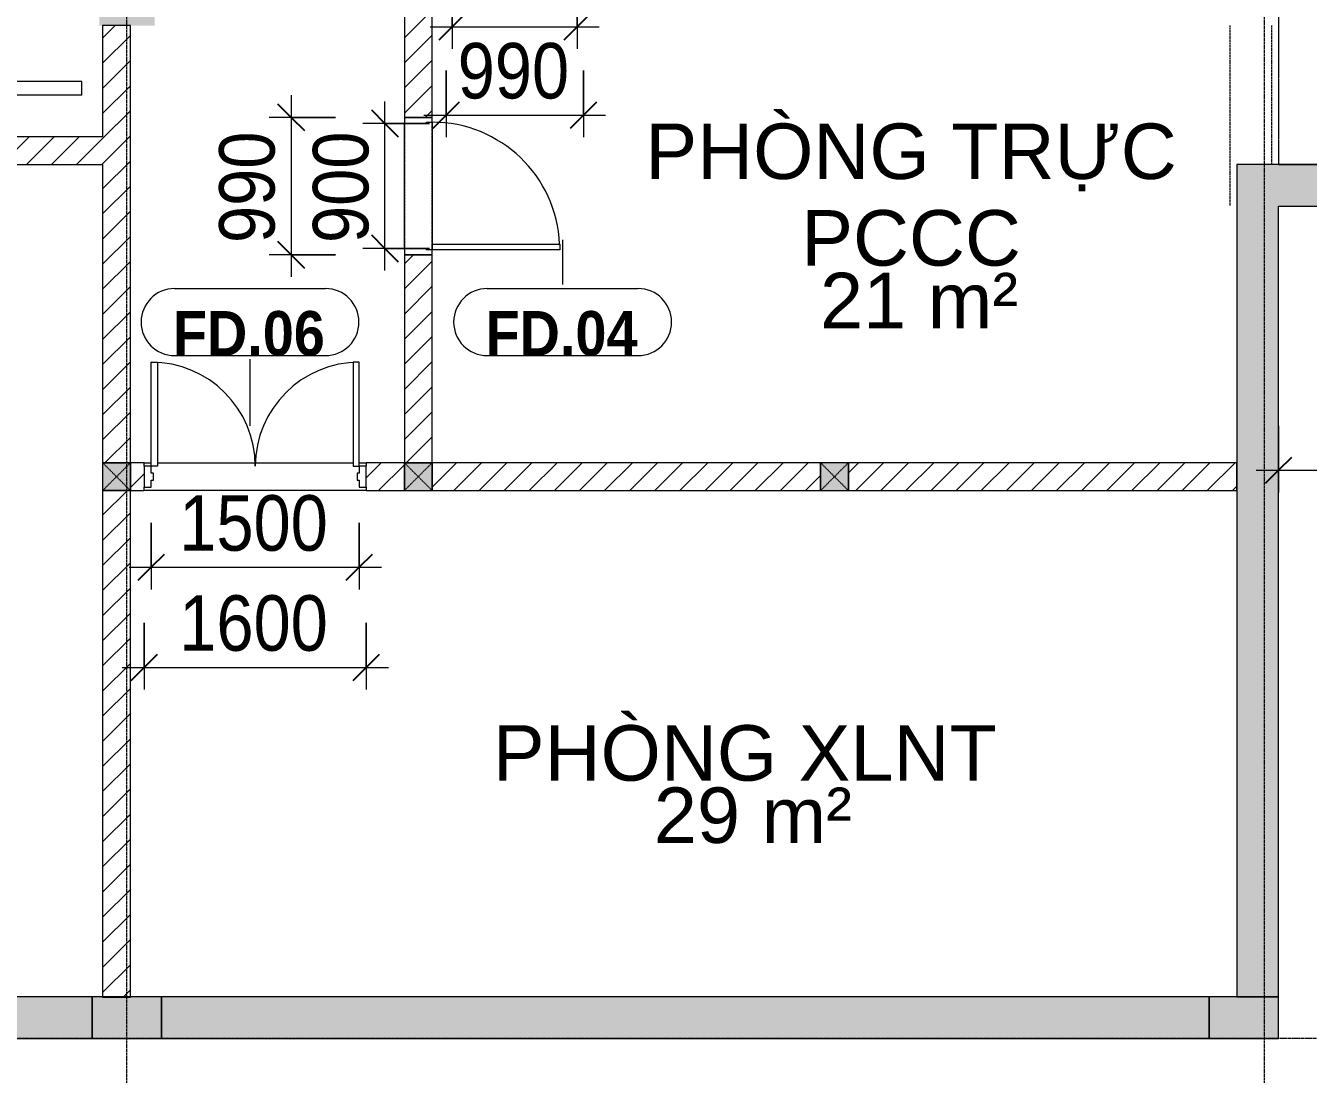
# Model space of a CAD drawing. Header units: millimetres. Extents: x 25998 to 252958, y -15958 to 83425.
# Drawn here: x 68423 to 77668, y 16978 to 24537 of the extents above; entities that cross this region are included whole.
import ezdxf

# ---------------------------------------------------------------- set-up
doc = ezdxf.new("R2010")
doc.units = ezdxf.units.MM
for name, pattern in [('Dash', [6, 3, -3]), ('Dash 1_8_', [6.35, 3.175, -3.175]), ('Grid Line', [22.225, 12.7, -3.175, 3.175, -3.175]), ('Overhead', [3.96875, 2.38125, -1.5875])]:
    doc.linetypes.add(name, pattern=pattern)
for name, color, linetype, lineweight in [('0-1', 7, 'Continuous', 5), ('A-ANNO-DIMS', 211, 'Continuous', 9), ('A-ANNO-DIMS-160', 211, 'Continuous', 9), ('A-AREA', 32, 'Dash 1_8_', 9), ('A-AREA-IDEN', 2, 'Continuous', 9), ('A-DETL-GENF-2', 1, 'Continuous', 9), ('A-DOOR-1', 1, 'Continuous', 9), ('A-DOOR-FRAM-1', 1, 'Continuous', 9), ('A-DOOR-IDEN', 31, 'Continuous', 9), ('A-FLOR', 192, 'Continuous', 9), ('A-WALL', 113, 'Continuous', 9), ('A-WALL-1', 113, 'Continuous', 18), ('A-WALL-PATT-1', 7, 'Continuous', 9), ('A-WALL-PATT-2', 111, 'Continuous', 9), ('C-PRKG', 70, 'Continuous', 9), ('L-SITE-WALL-1', 250, 'Continuous', 18), ('L-SITE-WALL-2', 7, 'Continuous', 9), ('S-COLS', 52, 'Continuous', 9), ('S-COLS-1', 52, 'Continuous', 5), ('S-COLS-2', 250, 'Continuous', 18), ('S-COLS-3', 7, 'Continuous', 9), ('S-COLS-4', 52, 'Dash', 9), ('S-COLS-5', 52, 'Continuous', 18), ('S-COLS-HDLN', 52, 'Dash', 9), ('S-GRID-1', 1, 'Grid Line', 9), ('S-STRS-MBND', 31, 'Overhead', 9)]:
    doc.layers.add(name, color=color, linetype=linetype, lineweight=lineweight)
doc.styles.add('Arial_3', font='arial_0.ttf', dxfattribs={"height": 400})
doc.styles.add('Arial_B', font='arialbd_0.ttf', dxfattribs={"width": 0.9, "height": 320})
doc.styles.add('UTM Avo', font='UTM Avo.ttf', dxfattribs={"width": 0.9, "height": 400})
doc.dimstyles.new('1_Dim_chi_tiet_2_5', dxfattribs={"dimscale": 304.8, "dimtxt": 399.720379, "dimasz": 0.629921, "dimexe": 0.524934, "dimexo": 0.0625, "dimgap": 0.052493, "dimtad": 1, "dimdec": 0, "dimrnd": 5, "dimzin": 0, "dimdsep": 46, "dimtxsty": 'UTM Avo', "dimblk1": 'OBLIQUE', "dimblk2": 'OBLIQUE', "dimsah": 1, "dimcen": 0.09, "dimdle": 0.524934, "dimazin": 0, "dimtfac": 1, "dimtdec": 4, "dimtix": 1, "dimtmove": 0, "dimatfit": 3, "dimfxl": 1.049869, "dimfxlon": 1, "dimtvp": 1, "dimtolj": 1, "dimtzin": 0, "dimarcsym": 2})
pattern_1 = [(45, (0, 0), (-90.50967, 90.50967), [])]

# ---------------------------------------------------------------- blocks, each defined once
blk = doc.blocks.new('NCV_TKTC_KET CAU_rvt-1-TKCS_MB TẦNG HẦM')
at = {"layer": 'A-WALL-PATT-1'}
h = blk.add_hatch(color=256, dxfattribs=at)
h.paths.add_polyline_path([(77452.6, 23236.9), (77452.6, 23236.9), (83427.6, 23236.9), (83427.6, 23536.9), (77452.6, 23536.9)])
h.paths.add_polyline_path([(77452.6, 23236.9), (77452.6, 23536.9), (77152.6, 23536.9), (77152.6, 23236.9)])
for points in [[(77452.6, 17536.9), (77452.6, 23236.9), (77152.6, 23236.9), (77152.6, 17536.9)], [(73277.6, 17236.9), (76952.6, 17236.9), (76952.6, 17536.9), (73277.6, 17535.3)]]:
    blk.add_hatch(color=256, dxfattribs=at).paths.add_polyline_path(points)
h = blk.add_hatch(color=256, dxfattribs=at)
h.paths.add_polyline_path([(44802.6, 17236.9), (52502.6, 17236.9), (52502.6, 17536.9), (44802.6, 17536.9)])
h.paths.add_polyline_path([(61202.6, 17236.9), (68902.6, 17236.9), (68902.6, 17536.9), (61202.6, 17536.9)])
h.paths.add_polyline_path([(56902.6, 17236.9), (60702.6, 17236.9), (60702.6, 17536.9), (53002.6, 17536.9), (53002.6, 17236.9), (56702.6, 17236.9)])
h.paths.add_polyline_path([(73277.6, 17236.9), (73277.6, 17536.9), (69402.6, 17535.3), (69402.6, 17236.9)])
at = {"layer": 'S-COLS-1'}
for points in [[(69177.6, 24536.9), (69352.6, 24536.9), (69352.6, 25536.9), (68952.6, 25536.9), (68952.6, 24536.9), (68977.6, 24536.9)], [(69177.6, 17236.9), (69402.6, 17236.9), (69402.6, 17536.9), (68902.6, 17535.3), (68902.6, 17236.9), (68977.6, 17236.9)], [(77152.6, 17236.9), (77452.6, 17236.9), (77452.6, 17536.9), (76952.6, 17535.3), (76952.6, 17236.9)]]:
    blk.add_hatch(color=256, dxfattribs=at).paths.add_polyline_path(points)
at = {"layer": 'L-SITE-WALL-1'}
for p, q in [((83427.6, 23536.9), (77152.6, 23536.9)), ((77152.6, 23536.9), (77152.6, 23236.9)), ((77152.6, 23236.9), (77152.6, 17536.9)), ((77452.6, 23236.9), (83427.6, 23236.9)), ((77452.6, 17536.9), (77452.6, 23236.9)), ((68902.6, 17536.9), (61202.6, 17536.9)), ((73277.6, 17536.9), (69402.6, 17536.9)), ((76952.6, 17536.9), (73277.6, 17536.9)), ((61202.6, 17236.9), (68902.6, 17236.9)), ((69402.6, 17236.9), (73277.6, 17236.9)), ((73277.6, 17236.9), (76952.6, 17236.9))]:
    blk.add_line(p, q, dxfattribs=at)
at = {"layer": 'L-SITE-WALL-2'}
for p, q in [((68902.6, 17236.9), (68902.6, 17536.9)), ((69402.6, 17536.9), (69402.6, 17236.9)), ((76952.6, 17236.9), (76952.6, 17536.9)), ((77152.6, 17536.9), (77452.6, 17536.9))]:
    blk.add_line(p, q, dxfattribs=at)
at = {"layer": 'S-COLS-2'}
for p, q in [((69402.6, 17536.9), (68902.6, 17536.9)), ((77152.6, 17536.9), (76952.6, 17536.9)), ((77452.6, 17236.9), (77452.6, 17536.9)), ((68902.6, 17236.9), (69402.6, 17236.9)), ((76952.6, 17236.9), (77452.6, 17236.9))]:
    blk.add_line(p, q, dxfattribs=at)
at = {"layer": 'S-COLS-3'}
for p, q in [((68902.6, 17536.9), (68902.6, 17236.9)), ((69402.6, 17236.9), (69402.6, 17536.9)), ((76952.6, 17536.9), (76952.6, 17236.9)), ((77452.6, 17536.9), (77152.6, 17536.9))]:
    blk.add_line(p, q, dxfattribs=at)
blk = doc.blocks.new('XE MAY2 - xe may 2-V27-TKCS_MB TẦNG HẦM')
at = {"layer": 'C-PRKG'}
for p, q in [((-1801.6, 800), (-1900, 800)), ((-1900, 0), (-1900, 800)), ((-300, 650), (-400, 650)), ((-400, 650), (-400, 150)), ((-300, 650), (-300, 150)), ((-300, 150), (-400, 150)), ((0, 0), (-1900, 0))]:
    blk.add_line(p, q, dxfattribs=at)
blk = doc.blocks.new('FD_06 - FD_06_EI60-1600x2200_CỬA ĐI 02 CÁNH PANEL THÉP-602137-TKCS_MB TẦNG HẦM')
at = {"layer": 'A-DOOR-1'}
for p, q in [((-750, 81.35), (-750, 831.35)), ((-750, 831.35), (-705, 831.35)), ((-705, 831.35), (-705, 81.35)), ((750, 831.35), (705, 831.35)), ((705, 831.35), (705, 81.35)), ((750, 81.35), (750, 831.35)), ((-705, 81.35), (-750, 81.35)), ((705, 81.35), (750, 81.35))]:
    blk.add_line(p, q, dxfattribs=at)
for centre, start, end in [((-750, 81.35), 0, 90), ((750, 81.35), 90, 180)]:
    blk.add_arc(centre, 750, start, end, dxfattribs=at)
at = {"layer": 'A-DOOR-FRAM-1'}
for p, q in [((-750, 81.35), (-800, 81.35)), ((-800, 81.35), (-800, -68.65)), ((-750, 31.5875), (-750, 81.35)), ((-734.125, 31.5875), (-750, 31.5875)), ((-734.125, -19.4375), (-734.125, 31.5875)), ((750, 31.5875), (734.125, 31.5875)), ((734.125, 31.5875), (734.125, -19.4375)), ((750, 81.35), (750, 31.5875)), ((800, 81.35), (750, 81.35)), ((800, -68.65), (800, 81.35)), ((-800, -68.65), (-750, -68.65)), ((-750, -68.65), (-750, -19.4375)), ((-750, -19.4375), (-734.125, -19.4375)), ((734.125, -19.4375), (750, -19.4375)), ((750, -19.4375), (750, -68.65)), ((750, -68.65), (800, -68.65))]:
    blk.add_line(p, q, dxfattribs=at)
blk = doc.blocks.new('FD_04 - FD_04-900x2200mm-700241-TKCS_MB TẦNG HẦM')
at = {"layer": 'A-DETL-GENF-2'}
for p, q in [((420, 100), (420, 1020)), ((420, 1020), (460, 1020)), ((460, 1020), (460, 100)), ((460, 100), (420, 100))]:
    blk.add_line(p, q, dxfattribs=at)
blk.add_arc((460, 100), 920, 92.49191, 180, dxfattribs=at)
at = {"layer": 'A-DOOR-FRAM-1'}
for p, q in [((-460, 100), (-495, 100)), ((-495, 100), (-495, -100)), ((-460, 60), (-460, 100)), ((495, 100), (460, 100)), ((460, 100), (460, 60)), ((495, -100), (495, 100)), ((-450, 60), (-460, 60)), ((-450, -100), (-450, 60)), ((460, 60), (450, 60)), ((450, 60), (450, -100)), ((-495, -100), (-450, -100)), ((450, -100), (495, -100))]:
    blk.add_line(p, q, dxfattribs=at)
blk = doc.blocks.new('G1_SOF - BO TRU - 200x200-3944974-TKCS_MB TẦNG HẦM')
at = {"layer": 'S-COLS-HDLN'}
for p, q in [((-100, 100), (100, -100)), ((100, 100), (-100, -100))]:
    blk.add_line(p, q, dxfattribs=at)
blk = doc.blocks.new('DIMBLOCK46-TKCS_MB TẦNG HẦM')
at = {"layer": 'A-ANNO-DIMS-160'}
for p, q in [((77452.6, 21651.7), (77452.6, 21171.7)), ((77452.6, 21331.7), (77452.6, 21651.7)), ((83727.6, 21651.7), (83727.6, 21171.7)), ((83727.6, 21331.7), (83727.6, 21651.7)), ((77292.6, 21331.7), (83727.6, 21331.7))]:
    blk.add_line(p, q, dxfattribs=at)
at = {"layer": 'A-ANNO-DIMS-160', "lineweight": 25}
for p, q in [((77452.6, 21331.7), (77548.6, 21427.7)), ((83727.6, 21331.7), (83823.6, 21427.7)), ((77452.6, 21331.7), (77356.6, 21235.7)), ((83727.6, 21331.7), (83631.6, 21235.7))]:
    blk.add_line(p, q, dxfattribs=at)
at = {"layer": 'A-ANNO-DIMS-160', "color": 0, "insert": (80042.3, 21851.3), "char_height": 400, "width": 1314.636, "attachment_point": 1, "rotation": 0.00008, "line_spacing_factor": 1.110334, "style": 'UTM Avo'}
blk.add_mtext('6275', dxfattribs=at)
blk = doc.blocks.new('_Oblique')
at = {"color": 0, "linetype": 'ByBlock', "lineweight": -2}
blk.add_line((-0.5, -0.5), (0.5, 0.5), dxfattribs=at)
blk = doc.blocks.new('DIMBLOCK90-TKCS_MB TẦNG HẦM')
at = {"layer": 'A-ANNO-DIMS-160'}
for p, q in [((69277.6, 20231.5), (69277.6, 19751.5)), ((69277.6, 19911.5), (69277.6, 20231.5)), ((70877.6, 20231.5), (70877.6, 19751.5)), ((70877.6, 19911.5), (70877.6, 20231.5)), ((69117.6, 19911.5), (71037.6, 19911.5))]:
    blk.add_line(p, q, dxfattribs=at)
at = {"layer": 'A-ANNO-DIMS-160', "lineweight": 25}
for p, q in [((69277.6, 19911.5), (69373.6, 20007.5)), ((70877.6, 19911.5), (70973.6, 20007.5)), ((69277.6, 19911.5), (69181.6, 19815.5)), ((70877.6, 19911.5), (70781.6, 19815.5))]:
    blk.add_line(p, q, dxfattribs=at)
at = {"layer": 'A-ANNO-DIMS-160', "color": 0, "insert": (69529.8, 20431.2), "char_height": 400, "width": 1314.636, "attachment_point": 1, "line_spacing_factor": 1.110334, "style": 'UTM Avo'}
blk.add_mtext('1600', dxfattribs=at)
blk = doc.blocks.new('DIMBLOCK91-TKCS_MB TẦNG HẦM')
at = {"layer": 'A-ANNO-DIMS-160'}
for p, q in [((69327.6, 20952.6), (69327.6, 20472.6)), ((69327.6, 20632.6), (69327.6, 20952.6)), ((70827.6, 20952.6), (70827.6, 20472.6)), ((70827.6, 20632.6), (70827.6, 20952.6)), ((69167.6, 20632.6), (70987.6, 20632.6))]:
    blk.add_line(p, q, dxfattribs=at)
at = {"layer": 'A-ANNO-DIMS-160', "lineweight": 25}
for p, q in [((69327.6, 20632.6), (69423.6, 20728.6)), ((70827.6, 20632.6), (70923.6, 20728.6)), ((69327.6, 20632.6), (69231.6, 20536.6)), ((70827.6, 20632.6), (70731.6, 20536.6))]:
    blk.add_line(p, q, dxfattribs=at)
at = {"layer": 'A-ANNO-DIMS-160', "color": 0, "insert": (69529.8, 21152.2), "char_height": 400, "width": 1314.636, "attachment_point": 1, "line_spacing_factor": 1.110334, "style": 'UTM Avo'}
blk.add_mtext('1500', dxfattribs=at)
blk = doc.blocks.new('STN_Door Tag - STN_Door Tag-1788670-TKCS_MB TẦNG HẦM')
at = {"layer": 'A-DOOR-IDEN'}
for p, q in [((-3.37, 1.495), (3.431, 1.495)), ((-3.37, -1.524), (3.431, -1.524))]:
    blk.add_line(p, q, dxfattribs=at)
for centre, start, end in [((-3.37, -0.015), 90, 270), ((3.431, -0.015), 270, 90)]:
    blk.add_arc(centre, 1.509, start, end, dxfattribs=at)
blk = doc.blocks.new('DIMBLOCK92-TKCS_MB TẦNG HẦM')
at = {"layer": 'A-ANNO-DIMS-160', "lineweight": 25}
for p, q in [((70336.9, 23876.1), (70240.9, 23972.1)), ((70336.9, 23876.1), (70432.9, 23780.1)), ((70336.9, 22886.1), (70240.9, 22982.1)), ((70336.9, 22886.1), (70432.9, 22790.1))]:
    blk.add_line(p, q, dxfattribs=at)
at = {"layer": 'A-ANNO-DIMS-160'}
for p, q in [((70336.9, 24036.1), (70336.9, 22726.1)), ((70656.9, 23876.1), (70176.9, 23876.1)), ((70336.9, 23876.1), (70656.9, 23876.1)), ((70656.9, 22886.1), (70176.9, 22886.1)), ((70336.9, 22886.1), (70656.9, 22886.1))]:
    blk.add_line(p, q, dxfattribs=at)
at = {"layer": 'A-ANNO-DIMS-160', "color": 0, "insert": (69817.3, 22970.3), "char_height": 400, "width": 985.977, "attachment_point": 1, "rotation": 90, "line_spacing_factor": 1.110334, "style": 'UTM Avo'}
blk.add_mtext('990', dxfattribs=at)
blk = doc.blocks.new('DIMBLOCK93-TKCS_MB TẦNG HẦM')
at = {"layer": 'A-ANNO-DIMS-160'}
for p, q in [((71012.7, 22771.1), (71012.7, 23991.1)), ((71332.7, 23831.1), (70852.7, 23831.1)), ((71012.7, 23831.1), (71332.7, 23831.1)), ((71332.7, 22931.1), (70852.7, 22931.1)), ((71012.7, 22931.1), (71332.7, 22931.1))]:
    blk.add_line(p, q, dxfattribs=at)
at = {"layer": 'A-ANNO-DIMS-160', "lineweight": 25}
for p, q in [((71012.7, 23831.1), (70916.7, 23927.1)), ((71012.7, 23831.1), (71108.7, 23735.1)), ((71012.7, 22931.1), (70916.7, 23027.1)), ((71012.7, 22931.1), (71108.7, 22835.1))]:
    blk.add_line(p, q, dxfattribs=at)
at = {"layer": 'A-ANNO-DIMS-160', "color": 0, "insert": (70493.1, 22970.3), "char_height": 400, "width": 985.977, "attachment_point": 1, "rotation": 90, "line_spacing_factor": 1.110334, "style": 'UTM Avo'}
blk.add_mtext('900', dxfattribs=at)
blk = doc.blocks.new('DIMBLOCK98-TKCS_MB TẦNG HẦM')
at = {"layer": 'A-ANNO-DIMS-160'}
for p, q in [((71452.6, 24212.5), (71452.6, 23732.5)), ((71452.6, 23892.5), (71452.6, 24212.5)), ((72442.6, 24212.5), (72442.6, 23732.5)), ((72442.6, 23892.5), (72442.6, 24212.5)), ((71292.6, 23892.5), (72602.6, 23892.5))]:
    blk.add_line(p, q, dxfattribs=at)
at = {"layer": 'A-ANNO-DIMS-160', "lineweight": 25}
for p, q in [((71452.6, 23892.5), (71548.6, 23988.5)), ((72442.6, 23892.5), (72538.6, 23988.5)), ((71452.6, 23892.5), (71356.6, 23796.5)), ((72442.6, 23892.5), (72346.6, 23796.5))]:
    blk.add_line(p, q, dxfattribs=at)
at = {"layer": 'A-ANNO-DIMS-160', "color": 0, "insert": (71536.7, 24412.1), "char_height": 400, "width": 985.977, "attachment_point": 1, "line_spacing_factor": 1.110334, "style": 'UTM Avo'}
blk.add_mtext('990', dxfattribs=at)
blk = doc.blocks.new('DIMBLOCK99-TKCS_MB TẦNG HẦM')
at = {"layer": 'A-ANNO-DIMS-160'}
for p, q in [((71497.6, 24849.5), (71497.6, 24369.5)), ((71497.6, 24529.5), (71497.6, 24849.5)), ((72397.6, 24849.5), (72397.6, 24369.5)), ((72397.6, 24529.5), (72397.6, 24849.5)), ((71337.6, 24529.5), (72557.6, 24529.5))]:
    blk.add_line(p, q, dxfattribs=at)
at = {"layer": 'A-ANNO-DIMS-160', "lineweight": 25}
for p, q in [((71497.6, 24529.5), (71593.6, 24625.5)), ((72397.6, 24529.5), (72493.6, 24625.5)), ((71497.6, 24529.5), (71401.6, 24433.5)), ((72397.6, 24529.5), (72301.6, 24433.5))]:
    blk.add_line(p, q, dxfattribs=at)
at = {"layer": 'A-ANNO-DIMS-160', "color": 0, "insert": (71536.7, 25049.1), "char_height": 400, "width": 985.977, "attachment_point": 1, "line_spacing_factor": 1.110334, "style": 'UTM Avo'}
blk.add_mtext('900', dxfattribs=at)

msp = doc.modelspace()

# ---------------------------------------------------------------- hatches: boundary and pattern name
at = {"layer": 'A-WALL-PATT-2'}
h = msp.add_hatch(dxfattribs=at)
h.set_pattern_fill('FP_1', color=256, style=0, pattern_type=2)
h.set_pattern_definition(pattern_1)
h.paths.add_polyline_path([(71352.6, 21386.1), (71352.6, 22886.1), (71152.6, 22886.1), (71152.6, 21386.1)])
h.paths.add_polyline_path([(71152.6, 23876.1), (71352.6, 23876.1), (71352.6, 25036.9), (71152.6, 25036.9), (71152.6, 24536.9)])
h = msp.add_hatch(dxfattribs=at)
h.set_pattern_fill('FP_1', color=256, style=0, pattern_type=2)
h.set_pattern_definition(pattern_1)
h.paths.add_polyline_path([(68977.6, 17535.3), (69177.6, 17535.3), (69177.6, 21186.1), (68977.6, 21186.1)])
h.paths.add_polyline_path([(69177.6, 21386.1), (69177.6, 24536.9), (68977.6, 24536.9), (68977.6, 21386.1)])
h = msp.add_hatch(dxfattribs=at)
h.set_pattern_fill('FP_1', color=256, style=0, pattern_type=2)
h.set_pattern_definition(pattern_1)
h.paths.add_polyline_path([(66077.6, 23535.3), (68977.6, 23535.3), (68977.6, 23735.3), (66077.6, 23735.3)])
h.paths.add_polyline_path([(64768.9, 23535.3), (65877.6, 23535.3), (65877.6, 23735.3), (64768.9, 23735.3), (64768.9, 23560.3)])
h.paths.add_polyline_path([(63156.4, 23535.3), (63168.9, 23535.3), (63168.9, 23735.3), (63002.6, 23735.3), (63002.6, 23535.3)])
h.paths.add_polyline_path([(62702.6, 23535.3), (62802.6, 23535.3), (62802.6, 23735.3), (62702.6, 23735.3), (62702.6, 23560.3)])
h.paths.add_polyline_path([(59752.6, 23535.3), (59752.6, 23735.3), (56902.6, 23735.3), (56902.6, 23535.3)])
h.paths.add_polyline_path([(61102.6, 23535.3), (61102.6, 23735.3), (59952.6, 23735.3), (59952.6, 23535.3), (61090.1, 23535.3)])
h.paths.add_polyline_path([(56702.6, 23535.3), (56702.6, 23735.3), (54636.2, 23735.3), (54636.2, 23535.3), (54648.7, 23535.3)])
h.paths.add_polyline_path([(50802.6, 23535.3), (52836.2, 23535.3), (52836.2, 23735.3), (50802.6, 23735.3), (50802.6, 23662.5)])
h = msp.add_hatch(dxfattribs=at)
h.set_pattern_fill('FP_1', color=256, style=0, pattern_type=2)
h.set_pattern_definition(pattern_1)
h.paths.add_polyline_path([(70903, 21186.1), (71152.6, 21186.1), (71152.6, 21386.1), (70877.6, 21386.1), (70877.6, 21186.1)])
h.paths.add_polyline_path([(74152.6, 21186.1), (74152.6, 21386.1), (71352.6, 21386.1), (71352.6, 21186.1), (73846.6, 21186.1)])
h.paths.add_polyline_path([(69265.1, 21186.1), (69277.6, 21186.1), (69277.6, 21386.1), (69177.6, 21386.1), (69177.6, 21186.1), (69196.2, 21186.1)])
h.paths.add_polyline_path([(77152.6, 21186.1), (77152.6, 21386.1), (74352.6, 21386.1), (74352.6, 21186.1)])
at = {"layer": 'S-COLS-1'}
for points in [[(68977.6, 21186.1), (69177.6, 21186.1), (69177.6, 21386.1), (68977.6, 21386.1)], [(71352.6, 21186.1), (71352.6, 21386.1), (71152.6, 21386.1), (71152.6, 21186.1)], [(74352.6, 21186.1), (74352.6, 21386.1), (74152.6, 21386.1), (74152.6, 21186.1)]]:
    msp.add_hatch(color=256, dxfattribs=at).paths.add_polyline_path(points)

# ---------------------------------------------------------------- linework, layer by layer
at = {"layer": 'A-AREA'}
for p, q in [((77102.6, 24536.9), (77102.6, 23236.9)), ((77402.6, 24536.9), (77402.6, 23536.9)), ((71152.6, 23831.1), (71152.6, 22931.1)), ((71352.6, 22921.1), (71352.6, 23841.1)), ((69277.6, 21386.1), (69327.6, 21386.1)), ((69372.6, 21386.1), (70782.6, 21386.1)), ((70827.6, 21386.1), (70877.6, 21386.1)), ((70877.6, 21186.1), (69277.6, 21186.1))]:
    msp.add_line(p, q, dxfattribs=at)
at = {"layer": 'A-DOOR-IDEN'}
for p, q in [((72293.2, 22993.3), (72293.2, 22671.7)), ((70039.8, 21651.4), (70039.8, 22132.5))]:
    msp.add_line(p, q, dxfattribs=at)
at = {"layer": 'A-FLOR'}
for p, q in [((71152.6, 22931.1), (71152.6, 23831.1)), ((71352.6, 23841.1), (71352.6, 22921.1)), ((69277.6, 21386.1), (69327.6, 21386.1)), ((69372.6, 21386.1), (70782.6, 21386.1)), ((70827.6, 21386.1), (70877.6, 21386.1)), ((70877.6, 21186.1), (69277.6, 21186.1))]:
    msp.add_line(p, q, dxfattribs=at)
at = {"layer": 'A-WALL'}
for p, q in [((68977.6, 21386.1), (69177.6, 21386.1)), ((69177.6, 21386.1), (69177.6, 21186.1)), ((71152.6, 21386.1), (71352.6, 21386.1)), ((71152.6, 21186.1), (71152.6, 21386.1)), ((71352.6, 21386.1), (71352.6, 21186.1)), ((74152.6, 21186.1), (74152.6, 21386.1)), ((74352.6, 21386.1), (74352.6, 21186.1)), ((69177.6, 21186.1), (68977.6, 21186.1))]:
    msp.add_line(p, q, dxfattribs=at)
at = {"layer": 'A-WALL-1'}
for p, q in [((71152.6, 25036.9), (71152.6, 23876.1)), ((71352.6, 23876.1), (71352.6, 25036.9)), ((68977.6, 24536.9), (68977.6, 23735.3)), ((69177.6, 24536.9), (68977.6, 24536.9)), ((69177.6, 21386.1), (69177.6, 24536.9)), ((71152.6, 23876.1), (71352.6, 23876.1)), ((68977.6, 23735.3), (66077.6, 23735.3)), ((66077.6, 23535.3), (68977.6, 23535.3)), ((68977.6, 23535.3), (68977.6, 21386.1)), ((71152.6, 22886.1), (71152.6, 21386.1)), ((71352.6, 22886.1), (71152.6, 22886.1)), ((71352.6, 21386.1), (71352.6, 22886.1)), ((69277.6, 21386.1), (69177.6, 21386.1)), ((69277.6, 21361.1), (69277.6, 21386.1)), ((71152.6, 21386.1), (70877.6, 21386.1)), ((70877.6, 21386.1), (70877.6, 21361.1)), ((74152.6, 21386.1), (71352.6, 21386.1)), ((77152.6, 21386.1), (74352.6, 21386.1)), ((77152.6, 21186.1), (77152.6, 21386.1)), ((68977.6, 21186.1), (68977.6, 17535.3)), ((69177.6, 17535.3), (69177.6, 21186.1)), ((69177.6, 21186.1), (69277.6, 21186.1)), ((69277.6, 21186.1), (69277.6, 21211.1)), ((70877.6, 21211.1), (70877.6, 21186.1)), ((70877.6, 21186.1), (71152.6, 21186.1)), ((71352.6, 21186.1), (74152.6, 21186.1)), ((74352.6, 21186.1), (77152.6, 21186.1)), ((68977.6, 17535.3), (69177.6, 17535.3))]:
    msp.add_line(p, q, dxfattribs=at)
at = {"layer": 'S-COLS'}
for p, q in [((69177.6, 21386.1), (68977.6, 21386.1)), ((69177.6, 21186.1), (69177.6, 21386.1)), ((71352.6, 21386.1), (71152.6, 21386.1)), ((71152.6, 21386.1), (71152.6, 21186.1)), ((71352.6, 21186.1), (71352.6, 21386.1)), ((74152.6, 21386.1), (74152.6, 21186.1)), ((74352.6, 21186.1), (74352.6, 21386.1)), ((68977.6, 21186.1), (69177.6, 21186.1))]:
    msp.add_line(p, q, dxfattribs=at)
at = {"layer": 'S-COLS-5'}
for p, q in [((68977.6, 21386.1), (68977.6, 21186.1)), ((74352.6, 21386.1), (74152.6, 21386.1)), ((71152.6, 21186.1), (71352.6, 21186.1)), ((74152.6, 21186.1), (74352.6, 21186.1))]:
    msp.add_line(p, q, dxfattribs=at)
at = {"layer": 'S-GRID-1'}
for p, q in [((69152.6, 16318.9), (69152.6, 77184.9)), ((77352.6, 16318.9), (77352.6, 77184.9)), ((128880.9, 17236.9), (31838.8, 17236.9))]:
    msp.add_line(p, q, dxfattribs=at)
at = {"layer": 'S-STRS-MBND'}
for p, q in [((77452.6, 26536.9), (77452.6, 23536.9)), ((77452.6, 23536.9), (78952.6, 23536.9))]:
    msp.add_line(p, q, dxfattribs=at)

# ---------------------------------------------------------------- block references
at = {"layer": '0-1'}
msp.add_blockref('NCV_TKTC_KET CAU_rvt-1-TKCS_MB TẦNG HẦM', (0, 0), dxfattribs=at)
at = {"layer": 'A-DOOR-1', "rotation": 269.9999999999999}
msp.add_blockref('FD_04 - FD_04-900x2200mm-700241-TKCS_MB TẦNG HẦM', (71252.6, 23381.1), dxfattribs=at)
at = {"layer": 'A-DOOR-1'}
msp.add_blockref('FD_06 - FD_06_EI60-1600x2200_CỬA ĐI 02 CÁNH PANEL THÉP-602137-TKCS_MB TẦNG HẦM', (70077.6, 21279.8), dxfattribs=at)
at = {"layer": 'A-DOOR-IDEN', "xscale": 159.9999999999999, "yscale": 159.9999999999999, "zscale": 159.9999999999999}
for p in [(70034.9, 22402.8), (72288.3, 22402.8)]:
    msp.add_blockref('STN_Door Tag - STN_Door Tag-1788670-TKCS_MB TẦNG HẦM', p, dxfattribs=at)
at = {"layer": 'C-PRKG', "rotation": 269.9999999999992}
msp.add_blockref('XE MAY2 - xe may 2-V27-TKCS_MB TẦNG HẦM', (68177.6, 23735.3), dxfattribs=at)
at = {"layer": 'S-COLS-4'}
for p in [(69077.6, 21286.1), (71252.6, 21286.1), (74252.6, 21286.1)]:
    msp.add_blockref('G1_SOF - BO TRU - 200x200-3944974-TKCS_MB TẦNG HẦM', p, dxfattribs=at)

# ---------------------------------------------------------------- texts
at = {"layer": 'A-AREA-IDEN', "char_height": 400, "line_spacing_factor": 0.936439, "style": 'Arial_3'}
for s, insert, width, attachment_point in [('\\pt8,16,24,32,40,48,56,64,72,80,88,96,104,112,120,128,136,144,152,160,168,176,184,192,200,208,216,224,232,240,248,256;PHÒNG TRỰC\\PPCCC', (74804.9, 22801.5), 3841.6, 8), ('\\pt8,16,24,32,40,48,56,64,72,80,88,96,104,112,120,128,136,144,152,160,168,176,184,192,200,208,216,224,232,240,248,256;21 m²', (74862.1, 22555.7), 1449.6, 5), ('\\pt8,16,24,32,40,48,56,64,72,80,88,96,104,112,120,128,136,144,152,160,168,176,184,192,200,208,216,224,232,240,248,256;PHÒNG XLNT', (73606.6, 19088.9), 3641.6, 8), ('\\pt8,16,24,32,40,48,56,64,72,80,88,96,104,112,120,128,136,144,152,160,168,176,184,192,200,208,216,224,232,240,248,256;29 m²', (73664.6, 18843), 1449.6, 5)]:
    msp.add_mtext(s, dxfattribs=dict(at, insert=insert, width=width, attachment_point=attachment_point))
at = {"layer": 'A-DOOR-IDEN', "char_height": 320, "width": 1124.64, "attachment_point": 5, "line_spacing_factor": 0.936439, "style": 'Arial_B'}
for s, insert in [('\\pt7.2,14.4,21.6,28.8,36,43.2,50.4,57.6,64.8,72,79.2,86.4,93.6,100.8,108,115.2,122.4,129.6,136.8,144,151.2,158.4,165.6,172.8,180,187.2,194.4,201.6,208.8,216,223.2,230.4;FD.06', (70031.6, 22317.4)), ('\\pt7.2,14.4,21.6,28.8,36,43.2,50.4,57.6,64.8,72,79.2,86.4,93.6,100.8,108,115.2,122.4,129.6,136.8,144,151.2,158.4,165.6,172.8,180,187.2,194.4,201.6,208.8,216,223.2,230.4;FD.04', (72285.1, 22317.4))]:
    msp.add_mtext(s, dxfattribs=dict(at, insert=insert))

# ---------------------------------------------------------------- dimensions: what is measured, and where the dimension line sits
at = {"layer": 'A-ANNO-DIMS'}
for base, p1, p2, override, picture, middle in [((72397.6, 24529.5), (71497.6, 24849.5), (72397.6, 24849.5), {"dimpost": '<>', "dimfxl": 900}, 'DIMBLOCK99-TKCS_MB TẦNG HẦM', (71947.6, 24752.5)), ((72442.6, 23892.5), (71452.6, 24212.5), (72442.6, 24212.5), {"dimpost": '<>', "dimfxl": 990}, 'DIMBLOCK98-TKCS_MB TẦNG HẦM', (71947.6, 24115.5)), ((70827.6, 20632.6), (69327.6, 20952.6), (70827.6, 20952.6), {"dimpost": '<>', "dimfxl": 1500}, 'DIMBLOCK91-TKCS_MB TẦNG HẦM', (70077.6, 20855.6)), ((70877.6, 19911.5), (69277.6, 20231.5), (70877.6, 20231.5), {"dimpost": '<>', "dimfxl": 1600}, 'DIMBLOCK90-TKCS_MB TẦNG HẦM', (70077.6, 20134.5))]:
    dim = msp.add_linear_dim(base=base, p1=p1, p2=p2, dimstyle='1_Dim_chi_tiet_2_5', override=override, dxfattribs=at)
    dim.commit()
    dim.dimension.update_dxf_attribs({"geometry": picture, "text_midpoint": middle})
for base, p1, p2, angle, override, picture, middle in [((70336.9, 22886.1), (70656.9, 23876.1), (70656.9, 22886.1), 90, {"dimpost": '<>', "dimfxl": 990}, 'DIMBLOCK92-TKCS_MB TẦNG HẦM', (70113.9, 23381.1)), ((71012.7, 23831.1), (71332.7, 22931.1), (71332.7, 23831.1), 90, {"dimpost": '<>', "dimfxl": 900}, 'DIMBLOCK93-TKCS_MB TẦNG HẦM', (70789.7, 23381.1)), ((83727.6, 21331.7), (77452.6, 21651.7), (83727.6, 21651.7), 0.00008, {"dimpost": '<>', "dimfxl": 6274.928669}, 'DIMBLOCK46-TKCS_MB TẦNG HẦM', (80590.1, 21554.7))]:
    dim = msp.add_linear_dim(base=base, p1=p1, p2=p2, angle=angle, dimstyle='1_Dim_chi_tiet_2_5', override=override, dxfattribs=at)
    dim.commit()
    dim.dimension.update_dxf_attribs({"geometry": picture, "text_midpoint": middle})

doc.saveas('drawing.dxf')
